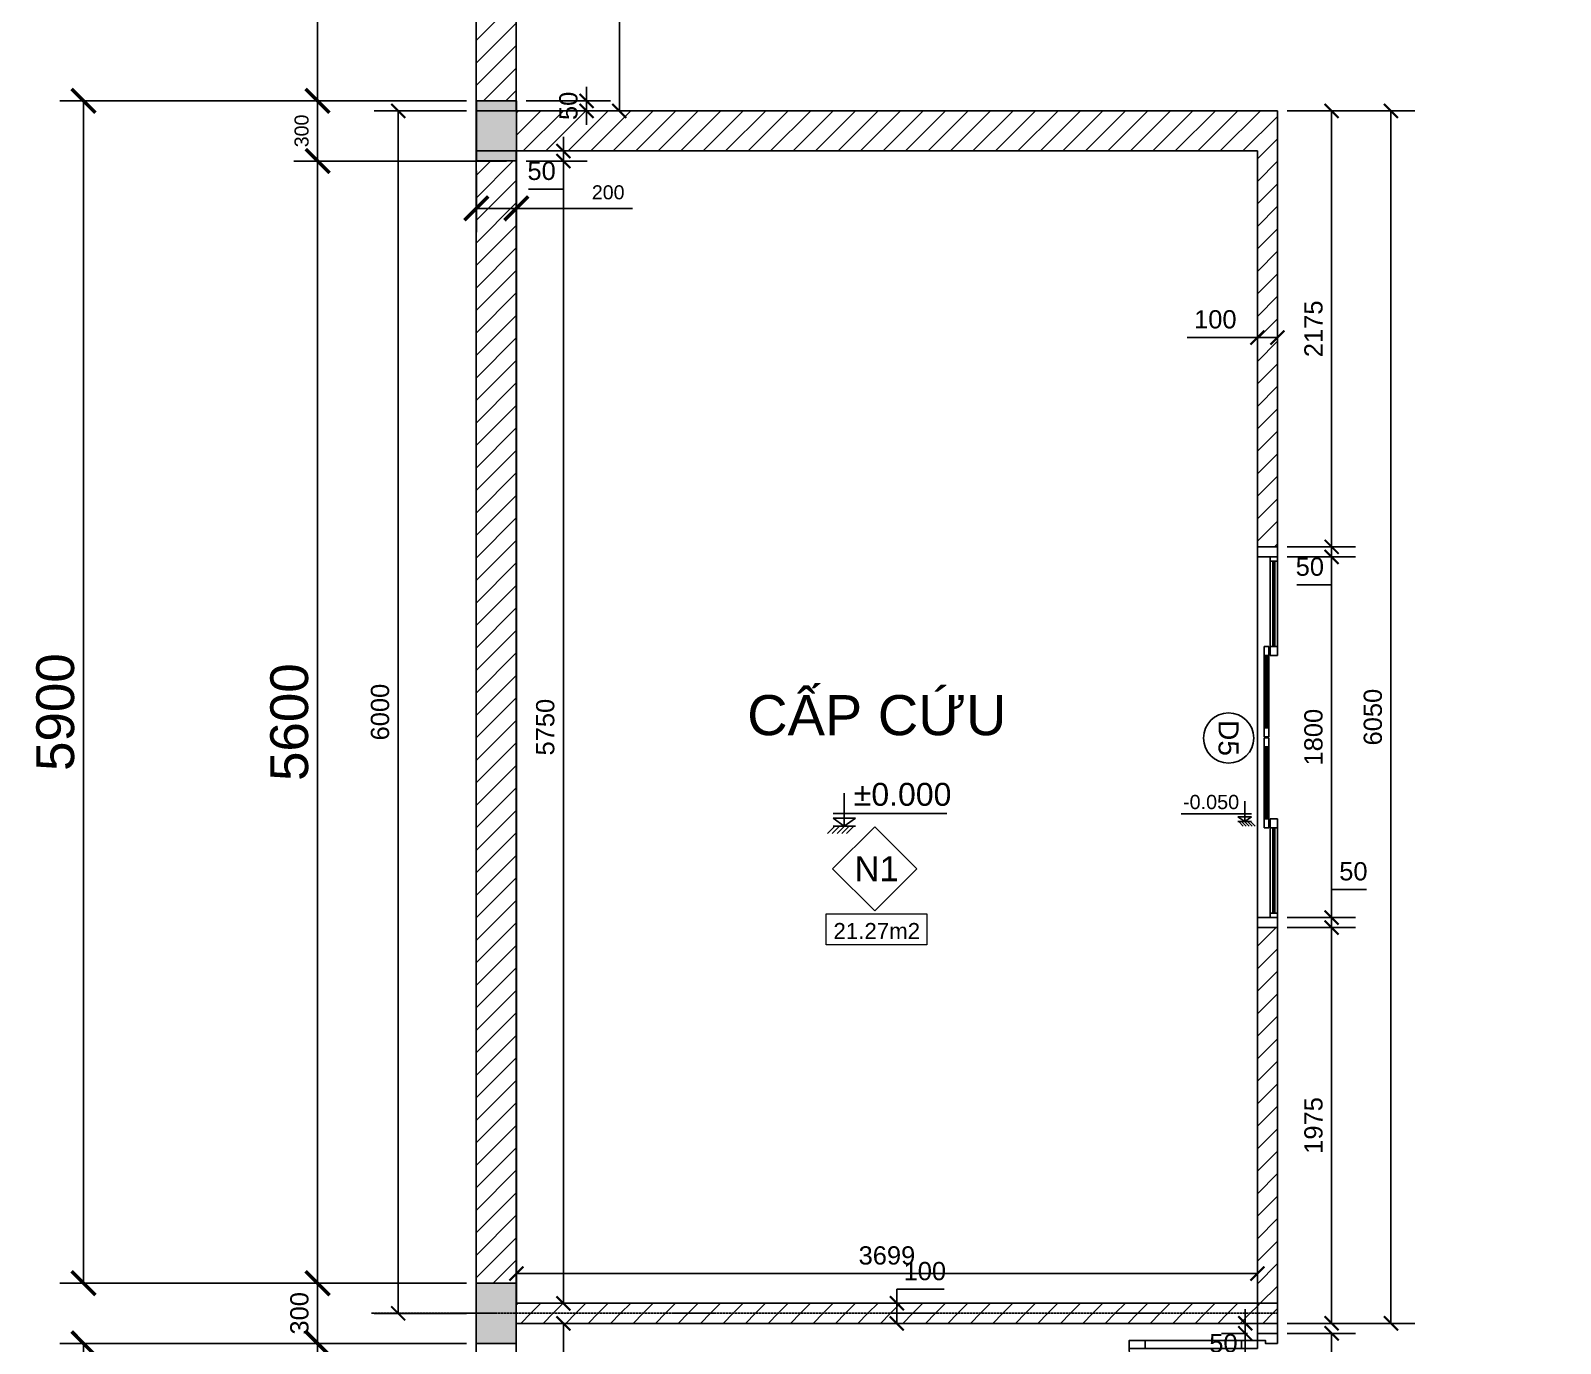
# Model space of a CAD drawing. Header units: millimetres. Extents: x -26398 to 135532, y -376633 to 43268.
# Drawn here: x 20060 to 27697, y -31138 to -24587 of the extents above; entities that cross this region are included whole.
import ezdxf
from ezdxf.enums import TextEntityAlignment as Align

# ---------------------------------------------------------------- set-up
doc = ezdxf.new("R2010")
doc.units = ezdxf.units.MM
doc.linetypes.add('ACAD_ISO02W100', pattern=[15, 12, -3])
for name, color, linetype in [('A-Door', 150, 'Continuous'), ('A5-KICHTHUOC', 251, 'Continuous'), ('cửa', 152, 'Continuous'), ('NT', 1, 'Continuous'), ('trục chia', 160, 'ACAD_ISO02W100'), ('TƯỜNG', 52, 'Continuous')]:
    doc.layers.add(name, color=color, linetype=linetype)
doc.layers.add('A6-GHICHU', color=147, linetype='Continuous', lineweight=20)
doc.styles.add('GHICHU35', font='', dxfattribs={"width": 0.9, "height": 350})
doc.styles.get("Standard").update_dxf_attribs({"font": 'arial.ttf'})
doc.styles.add('TUANH', font='')
doc.styles.get('GHICHU35').set_extended_font_data('VNI-Helve')
doc.styles.get('TUANH').set_extended_font_data('VNI-Helve-Condense', bold=True)
doc.dimstyles.new('dimmatbang', dxfattribs={"dimscale": 70, "dimtxt": 2.7, "dimasz": 1.7, "dimexe": 1.7, "dimexo": 0.7, "dimtad": 1, "dimtoh": 1, "dimdec": 1, "dimtxsty": 'Standard', "dimblk": 'ARCHTICK', "dimcen": 2.5, "dimclrd": 1, "dimclre": 256, "dimadec": 0, "dimazin": 0, "dimtfac": 1, "dimtdec": 1, "dimtmove": 0, "dimatfit": 3, "dimfxl": 1, "dimarcsym": 0})

# ---------------------------------------------------------------- blocks, each defined once
blk = doc.blocks.new('_ArchTick')
at = {"color": 0, "linetype": 'ByBlock', "const_width": 0.15}
blk.add_lwpolyline([(-0.5, -0.5), (0.5, 0.5)], dxfattribs=at)
blk = doc.blocks.new('*D17')
at = {"lineweight": -2, "transparency": 16777216}
for p, q in [((22236.5, -24938.1), (20205.1, -24938.1)), ((22235.5, -30838.1), (20205.1, -30838.1))]:
    blk.add_line(p, q, dxfattribs=at)
at = {"color": 1, "lineweight": -2, "transparency": 16777216}
blk.add_line((20324.1, -24938.1), (20324.1, -30838.1), dxfattribs=at)
at = {"layer": 'DEFPOINTS', "color": 0, "transparency": 16777216}
for p in [(22285.5, -24938.1), (20324.1, -30838.1), (22284.5, -30838.1)]:
    blk.add_point(p, dxfattribs=at)
at = {"color": 1, "lineweight": -2, "transparency": 16777216, "xscale": 119, "yscale": 119, "zscale": 119}
for p, rotation in [((20324.1, -24938.1), 90), ((20324.1, -30838.1), 270)]:
    blk.add_blockref('_ArchTick', p, dxfattribs=dict(at, rotation=rotation))
at = {"color": 0, "transparency": 16777216, "insert": (20183.9, -27988.1), "char_height": 189, "attachment_point": 5, "rotation": 90}
blk.add_mtext('5900', dxfattribs=at)
blk = doc.blocks.new('*D22')
at = {"lineweight": -2, "transparency": 16777216}
for p, q in [((22235.5, -31138.1), (20205.1, -31138.1)), ((22235.5, -33988.1), (20205.1, -33988.1))]:
    blk.add_line(p, q, dxfattribs=at)
at = {"color": 1, "lineweight": -2, "transparency": 16777216}
blk.add_line((20324.1, -33988.1), (20324.1, -31138.1), dxfattribs=at)
at = {"layer": 'DEFPOINTS', "color": 0, "transparency": 16777216}
for p in [(20324.1, -31138.1), (22284.5, -31138.1), (22284.5, -33988.1)]:
    blk.add_point(p, dxfattribs=at)
at = {"color": 1, "lineweight": -2, "transparency": 16777216, "xscale": 119, "yscale": 119, "zscale": 119}
for p, rotation in [((20324.1, -31138.1), 90), ((20324.1, -33988.1), 270)]:
    blk.add_blockref('_ArchTick', p, dxfattribs=dict(at, rotation=rotation))
at = {"color": 0, "transparency": 16777216, "insert": (20183.9, -32563.1), "char_height": 189, "attachment_point": 5, "rotation": 90}
blk.add_mtext('2850', dxfattribs=at)
blk = doc.blocks.new('AP0E12')
for p, q in [((0, 0), (0, -80)), ((0, 0), (1094, 0)), ((50, 0), (50, -80)), ((994, 0), (994, -80)), ((1094, 0), (1094, -80)), ((4000, 0), (2905, 0)), ((2905, 0), (2905, -80)), ((3005, 0), (3005, -80)), ((3950, 0), (3950, -80)), ((4000, 0), (4000, -80)), ((0, -80), (1094, -80)), ((50, -30), (994, -30)), ((50, -35), (994, -35)), ((50, -45), (994, -45)), ((50, -50), (994, -50)), ((994, -95), (1994, -95)), ((994, -95), (994, -145)), ((994, -145), (1994, -145)), ((1094, -95), (1094, -145)), ((1094, -110), (1894, -110)), ((1094, -115), (1894, -115)), ((1094, -125), (1894, -125)), ((1094, -130), (1894, -130)), ((1894, -95), (1894, -145)), ((1994, -95), (1994, -145)), ((3005, -95), (2005, -95)), ((2005, -95), (2005, -145)), ((3005, -145), (2005, -145)), ((2105, -95), (2105, -145)), ((2905, -110), (2105, -110)), ((2905, -115), (2105, -115)), ((2905, -125), (2105, -125)), ((2905, -130), (2105, -130)), ((4000, -80), (2905, -80)), ((2905, -95), (2905, -145)), ((3950, -30), (3005, -30)), ((3950, -35), (3005, -35)), ((3950, -45), (3005, -45)), ((3950, -50), (3005, -50)), ((3005, -95), (3005, -145))]:
    blk.add_line(p, q)
blk = doc.blocks.new('A$C7DB75F4D')
at = {"layer": 'A-Door'}
for points in [[(625, 740), (625, 660), (665, 660), (665, 740)], [(625, 180), (625, 660), (665, 660), (665, 180)], [(625, 100), (625, 180), (665, 180), (665, 100)], [(35, 100), (35, 60), (50, 60), (50, 50), (50, 0), (0, 0), (0, 100)], [(665, 100), (700, 100), (700, 0), (650, 0), (650, 50), (650, 60), (665, 60)]]:
    blk.add_lwpolyline(points, close=True, dxfattribs=at)
at = {"layer": 'NT', "color": 1}
blk.add_arc((650, 125), 615.5, 92.32782, 182.32782, dxfattribs=at)
blk = doc.blocks.new('*D52')
at = {"lineweight": -2, "transparency": 16777216}
for p, q in [((22235.5, -31138.1), (21373.5, -31138.1)), ((22235.5, -33838.1), (21373.5, -33838.1))]:
    blk.add_line(p, q, dxfattribs=at)
at = {"color": 1, "lineweight": -2, "transparency": 16777216}
blk.add_line((21492.5, -33838.1), (21492.5, -31138.1), dxfattribs=at)
at = {"layer": 'DEFPOINTS', "color": 0, "transparency": 16777216}
for p in [(21492.5, -31138.1), (22284.5, -31138.1), (22284.5, -33838.1)]:
    blk.add_point(p, dxfattribs=at)
at = {"color": 1, "lineweight": -2, "transparency": 16777216, "xscale": 119, "yscale": 119, "zscale": 119}
for p, rotation in [((21492.5, -31138.1), 90), ((21492.5, -33838.1), 270)]:
    blk.add_blockref('_ArchTick', p, dxfattribs=dict(at, rotation=rotation))
at = {"color": 0, "transparency": 16777216, "insert": (21352.2, -32488.1), "char_height": 189, "attachment_point": 5, "rotation": 90}
blk.add_mtext('2700', dxfattribs=at)
blk = doc.blocks.new('*D53')
at = {"lineweight": -2, "transparency": 16777216}
for p, q in [((22236.5, -25238.1), (21373.5, -25238.1)), ((22235.5, -30838.1), (21373.5, -30838.1))]:
    blk.add_line(p, q, dxfattribs=at)
at = {"color": 1, "lineweight": -2, "transparency": 16777216}
blk.add_line((21492.5, -30838.1), (21492.5, -25238.1), dxfattribs=at)
at = {"layer": 'DEFPOINTS', "color": 0, "transparency": 16777216}
for p in [(21492.5, -25238.1), (22285.5, -25238.1), (22284.5, -30838.1)]:
    blk.add_point(p, dxfattribs=at)
at = {"color": 1, "lineweight": -2, "transparency": 16777216, "xscale": 119, "yscale": 119, "zscale": 119}
for p, rotation in [((21492.5, -25238.1), 90), ((21492.5, -30838.1), 270)]:
    blk.add_blockref('_ArchTick', p, dxfattribs=dict(at, rotation=rotation))
at = {"color": 0, "transparency": 16777216, "insert": (21352.2, -28038.1), "char_height": 189, "attachment_point": 5, "rotation": 90}
blk.add_mtext('5600', dxfattribs=at)
blk = doc.blocks.new('*D54')
at = {"lineweight": -2, "transparency": 16777216}
for p, q in [((22236.5, -24938.1), (21401.5, -24938.1)), ((22436.5, -25238.1), (21401.5, -25238.1))]:
    blk.add_line(p, q, dxfattribs=at)
at = {"color": 1, "lineweight": -2, "transparency": 16777216}
blk.add_line((21492.5, -25238.1), (21492.5, -24938.1), dxfattribs=at)
at = {"layer": 'DEFPOINTS', "color": 0, "transparency": 16777216}
for p in [(21492.5, -24938.1), (22285.5, -24938.1), (22485.5, -25238.1)]:
    blk.add_point(p, dxfattribs=at)
at = {"color": 1, "lineweight": -2, "transparency": 16777216, "xscale": 70, "yscale": 70, "zscale": 70}
for p, rotation in [((21492.5, -24938.1), 90), ((21492.5, -25238.1), 270)]:
    blk.add_blockref('_ArchTick', p, dxfattribs=dict(at, rotation=rotation))
at = {"color": 0, "transparency": 16777216, "insert": (21413, -25088.1), "char_height": 70, "attachment_point": 5, "rotation": 90}
blk.add_mtext('300', dxfattribs=at)
blk = doc.blocks.new('*D55')
at = {"lineweight": -2, "transparency": 16777216}
for p, q in [((22235.5, -18988.1), (21373.5, -18988.1)), ((21712.7, -24938.1), (21373.5, -24938.1))]:
    blk.add_line(p, q, dxfattribs=at)
at = {"color": 1, "lineweight": -2, "transparency": 16777216}
blk.add_line((21492.5, -24938.1), (21492.5, -18988.1), dxfattribs=at)
at = {"layer": 'DEFPOINTS', "color": 0, "transparency": 16777216}
for p in [(21492.5, -18988.1), (22284.5, -18988.1), (21761.7, -24938.1)]:
    blk.add_point(p, dxfattribs=at)
at = {"color": 1, "lineweight": -2, "transparency": 16777216, "xscale": 119, "yscale": 119, "zscale": 119}
for p, rotation in [((21492.5, -18988.1), 90), ((21492.5, -24938.1), 270)]:
    blk.add_blockref('_ArchTick', p, dxfattribs=dict(at, rotation=rotation))
at = {"color": 0, "transparency": 16777216, "insert": (21352.2, -21963.1), "char_height": 189, "attachment_point": 5, "rotation": 90}
blk.add_mtext('5950', dxfattribs=at)
blk = doc.blocks.new('1-cote nen')
for p, q in [((-2, 267), (-2, 0)), ((-91, 102), (828, 102)), ((-2, 0), (-91, 63)), ((-91, 63), (88, 63)), ((90, 0), (-91, 0)), ((-2, 0), (88, 63)), ((-137, -60), (-77, 0)), ((-99, -60), (-39, 0)), ((-60, -60), (0, 0)), ((-21, -60), (39, 0)), ((17, -60), (77, 0))]:
    blk.add_line(p, q)
at = {"ltscale": 50, "style": 'GHICHU35', "width": 0.9}
blk.add_attdef('%%P0.000', (75, 164), '', height=187, dxfattribs=at)
blk = doc.blocks.new('*D66')
at = {"lineweight": -2, "transparency": 16777216}
for p, q in [((22285.5, -25287.1), (22285.5, -25593.3)), ((22485.5, -25287.1), (22485.5, -25593.3))]:
    blk.add_line(p, q, dxfattribs=at)
at = {"color": 1, "lineweight": -2, "transparency": 16777216}
for p, q in [((22285.5, -25474.3), (22485.5, -25474.3)), ((22485.5, -25474.3), (23065, -25474.3))]:
    blk.add_line(p, q, dxfattribs=at)
at = {"layer": 'DEFPOINTS', "color": 0, "transparency": 16777216}
for p in [(22285.5, -25238.1), (22485.5, -25238.1), (22485.5, -25474.3)]:
    blk.add_point(p, dxfattribs=at)
at = {"color": 1, "lineweight": -2, "transparency": 16777216, "xscale": 119, "yscale": 119, "zscale": 119, "rotation": 180}
blk.add_blockref('_ArchTick', (22285.5, -25474.3), dxfattribs=at)
at = {"color": 1, "lineweight": -2, "transparency": 16777216, "xscale": 119, "yscale": 119, "zscale": 119}
blk.add_blockref('_ArchTick', (22485.5, -25474.3), dxfattribs=at)
at = {"color": 0, "transparency": 16777216, "insert": (22943.4, -25394.8), "char_height": 70, "attachment_point": 5}
blk.add_mtext('200', dxfattribs=at)
blk = doc.blocks.new('*D82')
at = {"lineweight": -2, "transparency": 16777216}
for p, q in [((26333.5, -31088.1), (26674.1, -31088.1)), ((26333.5, -31788.1), (26674.1, -31788.1))]:
    blk.add_line(p, q, dxfattribs=at)
at = {"color": 1, "lineweight": -2, "transparency": 16777216}
blk.add_line((26555.1, -31788.1), (26555.1, -31088.1), dxfattribs=at)
at = {"layer": 'DEFPOINTS', "color": 0, "transparency": 16777216}
for p in [(26284.5, -31088.1), (26555.1, -31088.1), (26284.5, -31788.1)]:
    blk.add_point(p, dxfattribs=at)
at = {"color": 1, "lineweight": -2, "transparency": 16777216, "xscale": 70, "yscale": 70, "zscale": 70}
for p, rotation in [((26555.1, -31088.1), 90), ((26555.1, -31788.1), 270)]:
    blk.add_blockref('_ArchTick', p, dxfattribs=dict(at, rotation=rotation))
at = {"color": 0, "transparency": 16777216, "insert": (26464.9, -31438.1), "char_height": 91, "attachment_point": 5, "rotation": 90}
blk.add_mtext('700', dxfattribs=at)
blk = doc.blocks.new('*D83')
at = {"lineweight": -2, "transparency": 16777216}
for p, q in [((26333.5, -29063.1), (26674.1, -29063.1)), ((26333.5, -31038.1), (26674.1, -31038.1))]:
    blk.add_line(p, q, dxfattribs=at)
at = {"color": 1, "lineweight": -2, "transparency": 16777216}
blk.add_line((26555.1, -31038.1), (26555.1, -29063.1), dxfattribs=at)
at = {"layer": 'DEFPOINTS', "color": 0, "transparency": 16777216}
for p in [(26284.5, -29063.1), (26555.1, -29063.1), (26284.5, -31038.1)]:
    blk.add_point(p, dxfattribs=at)
at = {"color": 1, "lineweight": -2, "transparency": 16777216, "xscale": 70, "yscale": 70, "zscale": 70}
for p, rotation in [((26555.1, -29063.1), 90), ((26555.1, -31038.1), 270)]:
    blk.add_blockref('_ArchTick', p, dxfattribs=dict(at, rotation=rotation))
at = {"color": 0, "transparency": 16777216, "insert": (26464.9, -30050.6), "char_height": 91, "attachment_point": 5, "rotation": 90}
blk.add_mtext('1975', dxfattribs=at)
blk = doc.blocks.new('*D84')
at = {"color": 1, "lineweight": -2, "transparency": 16777216}
for p, q in [((26555.1, -29013.1), (26555.1, -28873.1)), ((26555.1, -28873.1), (26728.9, -28873.1)), ((26555.1, -29063.1), (26555.1, -29013.1)), ((26555.1, -29063.1), (26555.1, -29133.1))]:
    blk.add_line(p, q, dxfattribs=at)
at = {"lineweight": -2, "transparency": 16777216}
for p, q in [((26333.5, -29013.1), (26674.1, -29013.1)), ((26333.5, -29063.1), (26674.1, -29063.1))]:
    blk.add_line(p, q, dxfattribs=at)
at = {"layer": 'DEFPOINTS', "color": 0, "transparency": 16777216}
for p in [(26284.5, -29013.1), (26555.1, -29013.1), (26284.5, -29063.1)]:
    blk.add_point(p, dxfattribs=at)
at = {"color": 1, "lineweight": -2, "transparency": 16777216, "xscale": 70, "yscale": 70, "zscale": 70}
for p, rotation in [((26555.1, -29013.1), 270), ((26555.1, -29063.1), 90)]:
    blk.add_blockref('_ArchTick', p, dxfattribs=dict(at, rotation=rotation))
at = {"color": 0, "transparency": 16777216, "insert": (26663.9, -28782.9), "char_height": 91, "attachment_point": 5}
blk.add_mtext('50', dxfattribs=at)
blk = doc.blocks.new('*D85')
at = {"lineweight": -2, "transparency": 16777216}
for p, q in [((26333.5, -27213.1), (26674.1, -27213.1)), ((26333.5, -29013.1), (26674.1, -29013.1))]:
    blk.add_line(p, q, dxfattribs=at)
at = {"color": 1, "lineweight": -2, "transparency": 16777216}
blk.add_line((26555.1, -29013.1), (26555.1, -27213.1), dxfattribs=at)
at = {"layer": 'DEFPOINTS', "color": 0, "transparency": 16777216}
for p in [(26284.5, -27213.1), (26555.1, -27213.1), (26284.5, -29013.1)]:
    blk.add_point(p, dxfattribs=at)
at = {"color": 1, "lineweight": -2, "transparency": 16777216, "xscale": 70, "yscale": 70, "zscale": 70}
for p, rotation in [((26555.1, -27213.1), 90), ((26555.1, -29013.1), 270)]:
    blk.add_blockref('_ArchTick', p, dxfattribs=dict(at, rotation=rotation))
at = {"color": 0, "transparency": 16777216, "insert": (26464.9, -28113.1), "char_height": 91, "attachment_point": 5, "rotation": 90}
blk.add_mtext('1800', dxfattribs=at)
blk = doc.blocks.new('*D86')
at = {"color": 1, "lineweight": -2, "transparency": 16777216}
for p, q in [((26555.1, -27163.1), (26555.1, -27093.1)), ((26555.1, -27163.1), (26555.1, -27213.1)), ((26555.1, -27213.1), (26555.1, -27353.1)), ((26555.1, -27353.1), (26381.3, -27353.1))]:
    blk.add_line(p, q, dxfattribs=at)
at = {"lineweight": -2, "transparency": 16777216}
for p, q in [((26333.5, -27163.1), (26674.1, -27163.1)), ((26333.5, -27213.1), (26674.1, -27213.1))]:
    blk.add_line(p, q, dxfattribs=at)
at = {"layer": 'DEFPOINTS', "color": 0, "transparency": 16777216}
for p in [(26284.5, -27163.1), (26284.5, -27213.1), (26555.1, -27213.1)]:
    blk.add_point(p, dxfattribs=at)
at = {"color": 1, "lineweight": -2, "transparency": 16777216, "xscale": 70, "yscale": 70, "zscale": 70}
for p, rotation in [((26555.1, -27163.1), 270), ((26555.1, -27213.1), 90)]:
    blk.add_blockref('_ArchTick', p, dxfattribs=dict(at, rotation=rotation))
at = {"color": 0, "transparency": 16777216, "insert": (26446.4, -27262.9), "char_height": 91, "attachment_point": 5}
blk.add_mtext('50', dxfattribs=at)
blk = doc.blocks.new('*D87')
at = {"lineweight": -2, "transparency": 16777216}
for p, q in [((26333.5, -24988.1), (26674.1, -24988.1)), ((26333.5, -27163.1), (26674.1, -27163.1))]:
    blk.add_line(p, q, dxfattribs=at)
at = {"color": 1, "lineweight": -2, "transparency": 16777216}
blk.add_line((26555.1, -27163.1), (26555.1, -24988.1), dxfattribs=at)
at = {"layer": 'DEFPOINTS', "color": 0, "transparency": 16777216}
for p in [(26284.5, -24988.1), (26555.1, -24988.1), (26284.5, -27163.1)]:
    blk.add_point(p, dxfattribs=at)
at = {"color": 1, "lineweight": -2, "transparency": 16777216, "xscale": 70, "yscale": 70, "zscale": 70}
for p, rotation in [((26555.1, -24988.1), 90), ((26555.1, -27163.1), 270)]:
    blk.add_blockref('_ArchTick', p, dxfattribs=dict(at, rotation=rotation))
at = {"color": 0, "transparency": 16777216, "insert": (26464.9, -26075.6), "char_height": 91, "attachment_point": 5, "rotation": 90}
blk.add_mtext('2175', dxfattribs=at)
blk = doc.blocks.new('*D89')
at = {"lineweight": -2, "transparency": 16777216}
for p, q in [((22533.5, -19188.1), (23118.3, -19188.1)), ((22533.5, -24988.1), (23118.3, -24988.1))]:
    blk.add_line(p, q, dxfattribs=at)
at = {"color": 1, "lineweight": -2, "transparency": 16777216}
blk.add_line((22999.3, -24988.1), (22999.3, -19188.1), dxfattribs=at)
at = {"layer": 'DEFPOINTS', "color": 0, "transparency": 16777216}
for p in [(22484.5, -19188.1), (22999.3, -19188.1), (22484.5, -24988.1)]:
    blk.add_point(p, dxfattribs=at)
at = {"color": 1, "lineweight": -2, "transparency": 16777216, "xscale": 70, "yscale": 70, "zscale": 70}
for p, rotation in [((22999.3, -19188.1), 90), ((22999.3, -24988.1), 270)]:
    blk.add_blockref('_ArchTick', p, dxfattribs=dict(at, rotation=rotation))
at = {"color": 0, "transparency": 16777216, "insert": (22909.1, -22088.1), "char_height": 91, "attachment_point": 5, "rotation": 90}
blk.add_mtext('5800', dxfattribs=at)
blk = doc.blocks.new('*D90')
at = {"color": 1, "lineweight": -2, "transparency": 16777216}
for p, q in [((22835.4, -24938.1), (22835.4, -24868.1)), ((22835.4, -24988.1), (22835.4, -24938.1)), ((22835.4, -24988.1), (22835.4, -25058.1))]:
    blk.add_line(p, q, dxfattribs=at)
at = {"lineweight": -2, "transparency": 16777216}
for p, q in [((22534.5, -24938.1), (22954.4, -24938.1)), ((22533.5, -24988.1), (22954.4, -24988.1))]:
    blk.add_line(p, q, dxfattribs=at)
at = {"layer": 'DEFPOINTS', "color": 0, "transparency": 16777216}
for p in [(22485.5, -24938.1), (22835.4, -24938.1), (22484.5, -24988.1)]:
    blk.add_point(p, dxfattribs=at)
at = {"color": 1, "lineweight": -2, "transparency": 16777216, "xscale": 70, "yscale": 70, "zscale": 70}
for p, rotation in [((22835.4, -24938.1), 270), ((22835.4, -24988.1), 90)]:
    blk.add_blockref('_ArchTick', p, dxfattribs=dict(at, rotation=rotation))
at = {"color": 0, "transparency": 16777216, "insert": (22745.2, -24963.1), "char_height": 91, "attachment_point": 5, "rotation": 90}
blk.add_mtext('50', dxfattribs=at)
blk = doc.blocks.new('*D136')
at = {"lineweight": -2, "transparency": 16777216}
for p, q in [((26184.5, -26223.6), (26184.5, -25999.8)), ((26284.5, -26223.6), (26284.5, -25999.8))]:
    blk.add_line(p, q, dxfattribs=at)
at = {"color": 1, "lineweight": -2, "transparency": 16777216}
for p, q in [((26184.5, -26118.8), (25834.8, -26118.8)), ((26284.5, -26118.8), (26184.5, -26118.8))]:
    blk.add_line(p, q, dxfattribs=at)
at = {"layer": 'DEFPOINTS', "color": 0, "transparency": 16777216}
for p in [(26184.5, -26118.8), (26184.5, -26272.6), (26284.5, -26272.6)]:
    blk.add_point(p, dxfattribs=at)
at = {"color": 1, "lineweight": -2, "transparency": 16777216, "xscale": 70, "yscale": 70, "zscale": 70, "rotation": 180}
blk.add_blockref('_ArchTick', (26184.5, -26118.8), dxfattribs=at)
at = {"color": 1, "lineweight": -2, "transparency": 16777216, "xscale": 70, "yscale": 70, "zscale": 70}
blk.add_blockref('_ArchTick', (26284.5, -26118.8), dxfattribs=at)
at = {"color": 0, "transparency": 16777216, "insert": (25974.6, -26028.6), "char_height": 91, "attachment_point": 5}
blk.add_mtext('100', dxfattribs=at)
blk = doc.blocks.new('*D137')
at = {"lineweight": -2, "transparency": 16777216}
for p, q in [((22235.5, -30838.1), (21373.5, -30838.1)), ((22235.5, -31138.1), (21373.5, -31138.1))]:
    blk.add_line(p, q, dxfattribs=at)
at = {"color": 1, "lineweight": -2, "transparency": 16777216}
blk.add_line((21492.5, -30838.1), (21492.5, -31138.1), dxfattribs=at)
at = {"layer": 'DEFPOINTS', "color": 0, "transparency": 16777216}
for p in [(22284.5, -30838.1), (21492.5, -31138.1), (22284.5, -31138.1)]:
    blk.add_point(p, dxfattribs=at)
at = {"color": 1, "lineweight": -2, "transparency": 16777216, "xscale": 70, "yscale": 70, "zscale": 70}
for p, rotation in [((21492.5, -30838.1), 90), ((21492.5, -31138.1), 270)]:
    blk.add_blockref('_ArchTick', p, dxfattribs=dict(at, rotation=rotation))
at = {"color": 0, "transparency": 16777216, "insert": (21402.2, -30988.1), "char_height": 91, "attachment_point": 5, "rotation": 90}
blk.add_mtext('300', dxfattribs=at)
blk = doc.blocks.new('*D138')
at = {"lineweight": -2, "transparency": 16777216}
for p, q in [((26333.5, -24988.1), (26970.4, -24988.1)), ((26333.5, -31038.1), (26970.4, -31038.1))]:
    blk.add_line(p, q, dxfattribs=at)
at = {"color": 1, "lineweight": -2, "transparency": 16777216}
blk.add_line((26851.4, -31038.1), (26851.4, -24988.1), dxfattribs=at)
at = {"layer": 'DEFPOINTS', "color": 0, "transparency": 16777216}
for p in [(26284.5, -24988.1), (26851.4, -24988.1), (26284.5, -31038.1)]:
    blk.add_point(p, dxfattribs=at)
at = {"color": 1, "lineweight": -2, "transparency": 16777216, "xscale": 70, "yscale": 70, "zscale": 70}
for p, rotation in [((26851.4, -24988.1), 90), ((26851.4, -31038.1), 270)]:
    blk.add_blockref('_ArchTick', p, dxfattribs=dict(at, rotation=rotation))
at = {"color": 0, "transparency": 16777216, "insert": (26761.2, -28013.1), "char_height": 91, "attachment_point": 5, "rotation": 90}
blk.add_mtext('6050', dxfattribs=at)
blk = doc.blocks.new('*D139')
at = {"lineweight": -2, "transparency": 16777216}
for p, q in [((22235.5, -24988.1), (21775.9, -24988.1)), ((22235.5, -30988.1), (21775.9, -30988.1))]:
    blk.add_line(p, q, dxfattribs=at)
at = {"color": 1, "lineweight": -2, "transparency": 16777216}
blk.add_line((21894.9, -30988.1), (21894.9, -24988.1), dxfattribs=at)
at = {"layer": 'DEFPOINTS', "color": 0, "transparency": 16777216}
for p in [(21894.9, -24988.1), (22284.5, -24988.1), (22284.5, -30988.1)]:
    blk.add_point(p, dxfattribs=at)
at = {"color": 1, "lineweight": -2, "transparency": 16777216, "xscale": 70, "yscale": 70, "zscale": 70}
for p, rotation in [((21894.9, -24988.1), 90), ((21894.9, -30988.1), 270)]:
    blk.add_blockref('_ArchTick', p, dxfattribs=dict(at, rotation=rotation))
at = {"color": 0, "transparency": 16777216, "insert": (21804.7, -27988.1), "char_height": 91, "attachment_point": 5, "rotation": 90}
blk.add_mtext('6000', dxfattribs=at)
blk = doc.blocks.new('*D140')
at = {"color": 1, "lineweight": -2, "transparency": 16777216}
for p, q in [((22719.8, -25188.1), (22719.8, -25118.1)), ((22719.8, -25188.1), (22719.8, -25238.1)), ((22719.8, -25238.1), (22719.8, -25378.1)), ((22719.8, -25378.1), (22546, -25378.1))]:
    blk.add_line(p, q, dxfattribs=at)
at = {"lineweight": -2, "transparency": 16777216}
for p, q in [((22534.5, -25188.1), (22838.8, -25188.1)), ((22534.5, -25238.1), (22838.8, -25238.1))]:
    blk.add_line(p, q, dxfattribs=at)
at = {"layer": 'DEFPOINTS', "color": 0, "transparency": 16777216}
for p in [(22485.5, -25188.1), (22485.5, -25238.1), (22719.8, -25238.1)]:
    blk.add_point(p, dxfattribs=at)
at = {"color": 1, "lineweight": -2, "transparency": 16777216, "xscale": 70, "yscale": 70, "zscale": 70}
for p, rotation in [((22719.8, -25188.1), 270), ((22719.8, -25238.1), 90)]:
    blk.add_blockref('_ArchTick', p, dxfattribs=dict(at, rotation=rotation))
at = {"color": 0, "transparency": 16777216, "insert": (22611, -25287.9), "char_height": 91, "attachment_point": 5}
blk.add_mtext('50', dxfattribs=at)
blk = doc.blocks.new('*D141')
at = {"lineweight": -2, "transparency": 16777216}
for p, q in [((22534.5, -25188.1), (22838.8, -25188.1)), ((22534.5, -30938.1), (22838.8, -30938.1))]:
    blk.add_line(p, q, dxfattribs=at)
at = {"color": 1, "lineweight": -2, "transparency": 16777216}
blk.add_line((22719.8, -30938.1), (22719.8, -25188.1), dxfattribs=at)
at = {"layer": 'DEFPOINTS', "color": 0, "transparency": 16777216}
for p in [(22485.5, -25188.1), (22719.8, -25188.1), (22485.5, -30938.1)]:
    blk.add_point(p, dxfattribs=at)
at = {"color": 1, "lineweight": -2, "transparency": 16777216, "xscale": 70, "yscale": 70, "zscale": 70}
for p, rotation in [((22719.8, -25188.1), 90), ((22719.8, -30938.1), 270)]:
    blk.add_blockref('_ArchTick', p, dxfattribs=dict(at, rotation=rotation))
at = {"color": 0, "transparency": 16777216, "insert": (22629.6, -28063.1), "char_height": 91, "attachment_point": 5, "rotation": 90}
blk.add_mtext('5750', dxfattribs=at)
blk = doc.blocks.new('*D142')
at = {"lineweight": -2, "transparency": 16777216}
for p, q in [((22485.5, -30889.1), (22485.5, -30670.9)), ((26184.5, -30889.1), (26184.5, -30670.9))]:
    blk.add_line(p, q, dxfattribs=at)
at = {"color": 1, "lineweight": -2, "transparency": 16777216}
blk.add_line((22485.5, -30789.9), (26184.5, -30789.9), dxfattribs=at)
at = {"layer": 'DEFPOINTS', "color": 0, "transparency": 16777216}
for p in [(26184.5, -30789.9), (22485.5, -30938.1), (26184.5, -30938.1)]:
    blk.add_point(p, dxfattribs=at)
at = {"color": 1, "lineweight": -2, "transparency": 16777216, "xscale": 70, "yscale": 70, "zscale": 70, "rotation": 180}
blk.add_blockref('_ArchTick', (22485.5, -30789.9), dxfattribs=at)
at = {"color": 1, "lineweight": -2, "transparency": 16777216, "xscale": 70, "yscale": 70, "zscale": 70}
blk.add_blockref('_ArchTick', (26184.5, -30789.9), dxfattribs=at)
at = {"color": 0, "transparency": 16777216, "insert": (24335, -30699.7), "char_height": 91, "attachment_point": 5}
blk.add_mtext('3699', dxfattribs=at)
blk = doc.blocks.new('*D143')
at = {"lineweight": -2, "transparency": 16777216}
for p, q in [((22533.5, -31038.1), (22838.8, -31038.1)), ((22533.5, -33938.1), (22838.8, -33938.1))]:
    blk.add_line(p, q, dxfattribs=at)
at = {"color": 1, "lineweight": -2, "transparency": 16777216}
blk.add_line((22719.8, -31038.1), (22719.8, -33938.1), dxfattribs=at)
at = {"layer": 'DEFPOINTS', "color": 0, "transparency": 16777216}
for p in [(22484.5, -31038.1), (22484.5, -33938.1), (22719.8, -33938.1)]:
    blk.add_point(p, dxfattribs=at)
at = {"color": 1, "lineweight": -2, "transparency": 16777216, "xscale": 70, "yscale": 70, "zscale": 70}
for p, rotation in [((22719.8, -31038.1), 90), ((22719.8, -33938.1), 270)]:
    blk.add_blockref('_ArchTick', p, dxfattribs=dict(at, rotation=rotation))
at = {"color": 0, "transparency": 16777216, "insert": (22629.6, -32488.1), "char_height": 91, "attachment_point": 5, "rotation": 90}
blk.add_mtext('2900', dxfattribs=at)
blk = doc.blocks.new('*D178')
at = {"color": 1, "lineweight": -2, "transparency": 16777216}
for p, q in [((24384.5, -30938.1), (24384.5, -30868.1)), ((24384.5, -30868.1), (24620.4, -30868.1)), ((24384.5, -31038.1), (24384.5, -30938.1))]:
    blk.add_line(p, q, dxfattribs=at)
at = {"lineweight": -2, "transparency": 16777216}
for p, q in [((24302.9, -30938.1), (24503.5, -30938.1)), ((24302.9, -31038.1), (24503.5, -31038.1))]:
    blk.add_line(p, q, dxfattribs=at)
at = {"layer": 'DEFPOINTS', "color": 0, "transparency": 16777216}
for p in [(24253.9, -30938.1), (24384.5, -30938.1), (24253.9, -31038.1)]:
    blk.add_point(p, dxfattribs=at)
at = {"color": 1, "lineweight": -2, "transparency": 16777216, "xscale": 70, "yscale": 70, "zscale": 70}
for p, rotation in [((24384.5, -30938.1), 90), ((24384.5, -31038.1), 270)]:
    blk.add_blockref('_ArchTick', p, dxfattribs=dict(at, rotation=rotation))
at = {"color": 0, "transparency": 16777216, "insert": (24524.3, -30777.9), "char_height": 91, "attachment_point": 5}
blk.add_mtext('100', dxfattribs=at)
blk = doc.blocks.new('*D179')
at = {"color": 1, "lineweight": -2, "transparency": 16777216}
for p, q in [((26123.8, -31038.1), (26123.8, -30968.1)), ((26123.8, -31038.1), (26123.8, -31088.1)), ((26123.8, -31088.1), (26123.8, -31228.1)), ((26123.8, -31228.1), (25950, -31228.1))]:
    blk.add_line(p, q, dxfattribs=at)
at = {"lineweight": -2, "transparency": 16777216}
for p, q in [((26135.5, -31038.1), (26004.8, -31038.1)), ((26135.5, -31088.1), (26004.8, -31088.1))]:
    blk.add_line(p, q, dxfattribs=at)
at = {"layer": 'DEFPOINTS', "color": 0, "transparency": 16777216}
for p in [(26184.5, -31038.1), (26123.8, -31088.1), (26184.5, -31088.1)]:
    blk.add_point(p, dxfattribs=at)
at = {"color": 1, "lineweight": -2, "transparency": 16777216, "xscale": 70, "yscale": 70, "zscale": 70}
for p, rotation in [((26123.8, -31038.1), 270), ((26123.8, -31088.1), 90)]:
    blk.add_blockref('_ArchTick', p, dxfattribs=dict(at, rotation=rotation))
at = {"color": 0, "transparency": 16777216, "insert": (26015, -31137.9), "char_height": 91, "attachment_point": 5}
blk.add_mtext('50', dxfattribs=at)

msp = doc.modelspace()

# ---------------------------------------------------------------- hatches: boundary and pattern name
h = msp.add_hatch(color=1)
h.dxf.hatch_style = 1
h.paths.add_polyline_path([(22285.48, -24938.06), (22285.48, -25238.06), (22485.48, -25238.06), (22485.48, -24938.06)])
h = msp.add_hatch(color=1)
h.dxf.hatch_style = 1
h.paths.add_polyline_path([(22284.47, -30838.06), (22284.47, -31138.06), (22484.47, -31138.06), (22484.47, -30838.06)])

# ---------------------------------------------------------------- linework, layer by layer
at = {"linetype": 'Continuous'}
for p, q in [((22284.47, -24637.37), (22484.47, -24437.37)), ((22284.47, -24749.62), (22484.47, -24549.62)), ((22284.47, -24861.88), (22484.47, -24661.88)), ((22320.54, -24938.06), (22484.47, -24774.13)), ((22432.79, -24938.06), (22484.47, -24886.38)), ((22485.48, -24997.63), (22495.04, -24988.06)), ((22485.48, -25109.88), (22607.3, -24988.06)), ((22519.55, -25188.06), (22719.55, -24988.06)), ((22631.8, -25188.06), (22831.8, -24988.06)), ((22744.05, -25188.06), (22944.05, -24988.06)), ((22856.31, -25188.06), (23056.31, -24988.06)), ((22968.56, -25188.06), (23168.56, -24988.06)), ((23080.81, -25188.06), (23280.81, -24988.06)), ((23193.07, -25188.06), (23393.07, -24988.06)), ((23305.32, -25188.06), (23505.32, -24988.06)), ((23417.57, -25188.06), (23617.57, -24988.06)), ((23529.83, -25188.06), (23729.83, -24988.06)), ((23642.08, -25188.06), (23842.08, -24988.06)), ((23754.33, -25188.06), (23954.33, -24988.06)), ((23866.59, -25188.06), (24066.59, -24988.06)), ((23978.84, -25188.06), (24178.84, -24988.06)), ((24091.09, -25188.06), (24291.09, -24988.06)), ((24203.35, -25188.06), (24403.35, -24988.06)), ((24315.6, -25188.06), (24515.6, -24988.06)), ((24427.85, -25188.06), (24627.85, -24988.06)), ((24540.11, -25188.06), (24740.11, -24988.06)), ((24652.36, -25188.06), (24852.36, -24988.06)), ((24764.61, -25188.06), (24964.61, -24988.06)), ((24876.87, -25188.06), (25076.87, -24988.06)), ((24989.12, -25188.06), (25189.12, -24988.06)), ((25101.37, -25188.06), (25301.37, -24988.06)), ((25213.63, -25188.06), (25413.63, -24988.06)), ((25325.88, -25188.06), (25525.88, -24988.06)), ((25438.13, -25188.06), (25638.13, -24988.06)), ((25550.38, -25188.06), (25750.38, -24988.06)), ((25662.64, -25188.06), (25862.64, -24988.06)), ((25774.89, -25188.06), (25974.89, -24988.06)), ((25887.14, -25188.06), (26087.14, -24988.06)), ((25999.4, -25188.06), (26199.4, -24988.06)), ((26111.65, -25188.06), (26284.47, -25015.24)), ((26184.47, -25227.5), (26284.47, -25127.5)), ((22284.47, -25310.89), (22357.3, -25238.06)), ((22284.47, -25423.14), (22469.55, -25238.06)), ((26184.47, -25339.75), (26284.47, -25239.75)), ((22284.47, -25535.39), (22484.47, -25335.39)), ((26184.47, -25452), (26284.47, -25352)), ((22284.47, -25647.65), (22484.47, -25447.65)), ((26184.47, -25564.26), (26284.47, -25464.26)), ((22284.47, -25759.9), (22484.47, -25559.9)), ((26184.47, -25676.51), (26284.47, -25576.51)), ((22284.47, -25872.15), (22484.47, -25672.15)), ((26184.47, -25788.76), (26284.47, -25688.76)), ((22284.47, -25984.41), (22484.47, -25784.41)), ((26184.47, -25901.02), (26284.47, -25801.02)), ((22284.47, -26096.66), (22484.47, -25896.66)), ((26184.47, -26013.27), (26284.47, -25913.27)), ((22284.47, -26208.91), (22484.47, -26008.91)), ((26184.47, -26125.52), (26284.47, -26025.52)), ((22284.47, -26321.17), (22484.47, -26121.17)), ((26184.47, -26237.78), (26284.47, -26137.78)), ((22284.47, -26433.42), (22484.47, -26233.42)), ((26184.47, -26350.03), (26284.47, -26250.03)), ((22284.47, -26545.67), (22484.47, -26345.67)), ((26184.47, -26462.28), (26284.47, -26362.28)), ((22284.47, -26657.93), (22484.47, -26457.93)), ((26184.47, -26574.54), (26284.47, -26474.54)), ((22284.47, -26770.18), (22484.47, -26570.18)), ((26184.47, -26686.79), (26284.47, -26586.79)), ((22284.47, -26882.43), (22484.47, -26682.43)), ((26184.47, -26799.04), (26284.47, -26699.04)), ((22284.47, -26994.69), (22484.47, -26794.69)), ((26184.47, -26911.3), (26284.47, -26811.3)), ((22284.47, -27106.94), (22484.47, -26906.94)), ((26184.47, -27023.55), (26284.47, -26923.55)), ((22284.47, -27219.19), (22484.47, -27019.19)), ((26184.47, -27135.8), (26284.47, -27035.8)), ((22284.47, -27331.45), (22484.47, -27131.45)), ((26269.46, -27163.06), (26284.47, -27148.06)), ((22284.47, -27443.7), (22484.47, -27243.7)), ((22284.47, -27555.95), (22484.47, -27355.95)), ((22284.47, -27668.21), (22484.47, -27468.21)), ((22284.47, -27780.46), (22484.47, -27580.46)), ((22284.47, -27892.71), (22484.47, -27692.71)), ((22284.47, -28004.97), (22484.47, -27804.97)), ((22284.47, -28117.22), (22484.47, -27917.22)), ((22284.47, -28229.47), (22484.47, -28029.47)), ((22284.47, -28341.72), (22484.47, -28141.72)), ((22284.47, -28453.98), (22484.47, -28253.98)), ((22284.47, -28566.23), (22484.47, -28366.23)), ((22284.47, -28678.48), (22484.47, -28478.48)), ((22284.47, -28790.74), (22484.47, -28590.74)), ((22284.47, -28902.99), (22484.47, -28702.99)), ((22284.47, -29015.24), (22484.47, -28815.24)), ((22284.47, -29127.5), (22484.47, -28927.5)), ((22284.47, -29239.75), (22484.47, -29039.75)), ((26184.47, -29156.36), (26277.77, -29063.06)), ((22284.47, -29352), (22484.47, -29152)), ((26184.47, -29268.61), (26284.47, -29168.61)), ((22284.47, -29464.26), (22484.47, -29264.26)), ((26184.47, -29380.87), (26284.47, -29280.87)), ((22284.47, -29576.51), (22484.47, -29376.51)), ((26184.47, -29493.12), (26284.47, -29393.12)), ((22284.47, -29688.76), (22484.47, -29488.76)), ((26184.47, -29605.37), (26284.47, -29505.37)), ((22284.47, -29801.02), (22484.47, -29601.02)), ((26184.47, -29717.63), (26284.47, -29617.63)), ((22284.47, -29913.27), (22484.47, -29713.27)), ((26184.47, -29829.88), (26284.47, -29729.88)), ((22284.47, -30025.52), (22484.47, -29825.52)), ((26184.47, -29942.13), (26284.47, -29842.13)), ((22284.47, -30137.78), (22484.47, -29937.78)), ((26184.47, -30054.39), (26284.47, -29954.39)), ((22284.47, -30250.03), (22484.47, -30050.03)), ((26184.47, -30166.64), (26284.47, -30066.64)), ((22284.47, -30362.28), (22484.47, -30162.28)), ((26184.47, -30278.89), (26284.47, -30178.89)), ((22284.47, -30474.54), (22484.47, -30274.54)), ((26184.47, -30391.14), (26284.47, -30291.14)), ((22284.47, -30586.79), (22484.47, -30386.79)), ((26184.47, -30503.4), (26284.47, -30403.4)), ((22284.47, -30699.04), (22484.47, -30499.04)), ((26184.47, -30615.65), (26284.47, -30515.65)), ((22284.47, -30811.3), (22484.47, -30611.3)), ((26184.47, -30727.9), (26284.47, -30627.9)), ((22369.96, -30838.06), (22484.47, -30723.55)), ((26184.47, -30840.16), (26284.47, -30740.16)), ((22482.21, -30838.06), (22484.47, -30835.8)), ((26198.82, -30938.06), (26284.47, -30852.41)), ((22484.47, -30948.06), (22494.46, -30938.06)), ((22506.71, -31038.06), (22556.71, -30988.06)), ((22556.71, -30988.06), (22606.71, -30938.06)), ((22618.97, -31038.06), (22668.97, -30988.06)), ((22668.97, -30988.06), (22718.97, -30938.06)), ((22731.22, -31038.06), (22781.22, -30988.06)), ((22781.22, -30988.06), (22831.22, -30938.06)), ((22843.47, -31038.06), (22893.47, -30988.06)), ((22893.47, -30988.06), (22943.47, -30938.06)), ((22955.73, -31038.06), (23005.73, -30988.06)), ((23005.73, -30988.06), (23055.73, -30938.06)), ((23067.98, -31038.06), (23117.98, -30988.06)), ((23117.98, -30988.06), (23167.98, -30938.06)), ((23180.23, -31038.06), (23230.23, -30988.06)), ((23230.23, -30988.06), (23280.23, -30938.06)), ((23292.49, -31038.06), (23342.49, -30988.06)), ((23342.49, -30988.06), (23392.49, -30938.06)), ((23404.74, -31038.06), (23454.74, -30988.06)), ((23454.74, -30988.06), (23504.74, -30938.06)), ((23516.99, -31038.06), (23566.99, -30988.06)), ((23566.99, -30988.06), (23616.99, -30938.06)), ((23629.25, -31038.06), (23679.25, -30988.06)), ((23679.25, -30988.06), (23729.25, -30938.06)), ((23741.5, -31038.06), (23791.5, -30988.06)), ((23791.5, -30988.06), (23841.5, -30938.06)), ((23853.75, -31038.06), (23903.75, -30988.06)), ((23903.75, -30988.06), (23953.75, -30938.06)), ((23966.01, -31038.06), (24016.01, -30988.06)), ((24016.01, -30988.06), (24066.01, -30938.06)), ((24078.26, -31038.06), (24128.26, -30988.06)), ((24128.26, -30988.06), (24178.26, -30938.06)), ((24190.51, -31038.06), (24240.51, -30988.06)), ((24240.51, -30988.06), (24290.51, -30938.06)), ((24302.77, -31038.06), (24352.77, -30988.06)), ((24352.77, -30988.06), (24402.77, -30938.06)), ((24415.02, -31038.06), (24465.02, -30988.06)), ((24465.02, -30988.06), (24515.02, -30938.06)), ((24527.27, -31038.06), (24577.27, -30988.06)), ((24577.27, -30988.06), (24627.27, -30938.06)), ((24639.53, -31038.06), (24689.53, -30988.06)), ((24689.53, -30988.06), (24739.53, -30938.06)), ((24751.78, -31038.06), (24801.78, -30988.06)), ((24801.78, -30988.06), (24851.78, -30938.06)), ((24864.03, -31038.06), (24914.03, -30988.06)), ((24914.03, -30988.06), (24964.03, -30938.06)), ((24976.29, -31038.06), (25026.29, -30988.06)), ((25026.29, -30988.06), (25076.29, -30938.06)), ((25088.54, -31038.06), (25138.54, -30988.06)), ((25138.54, -30988.06), (25188.54, -30938.06)), ((25200.79, -31038.06), (25250.79, -30988.06)), ((25250.79, -30988.06), (25300.79, -30938.06)), ((25313.04, -31038.06), (25363.04, -30988.06)), ((25363.04, -30988.06), (25413.04, -30938.06)), ((25425.3, -31038.06), (25475.3, -30988.06)), ((25475.3, -30988.06), (25525.3, -30938.06)), ((25537.55, -31038.06), (25587.55, -30988.06)), ((25587.55, -30988.06), (25637.55, -30938.06)), ((25649.8, -31038.06), (25699.8, -30988.06)), ((25699.8, -30988.06), (25749.8, -30938.06)), ((25762.06, -31038.06), (25812.06, -30988.06)), ((25812.06, -30988.06), (25862.06, -30938.06)), ((25874.31, -31038.06), (25924.31, -30988.06)), ((25924.31, -30988.06), (25974.31, -30938.06)), ((25986.56, -31038.06), (26036.56, -30988.06)), ((26036.56, -30988.06), (26086.56, -30938.06)), ((26098.82, -31038.06), (26148.82, -30988.06)), ((26148.82, -30988.06), (26184.47, -30952.41)), ((26184.47, -30952.41), (26198.82, -30938.06)), ((26211.07, -31038.06), (26261.07, -30988.06)), ((26261.07, -30988.06), (26284.47, -30964.66))]:
    msp.add_line(p, q, dxfattribs=at)
for p, q in [((26218.99, -28258.52), (26229.24, -28258.52)), ((26229.24, -28327.55), (26218.99, -28327.55))]:
    msp.add_line(p, q)
for points in [[(22485.48, -25238.06), (22285.48, -25238.06), (22285.48, -24938.06), (22485.48, -24938.06)], [(22485.48, -25188.06), (26184.47, -25188.06), (26184.47, -30938.06), (22485.48, -30938.06)], [(26284.47, -27163.06), (26284.47, -27213.06), (26184.47, -27213.06), (26184.47, -27163.06)], [(26284.47, -29013.06), (26284.47, -29063.06), (26184.47, -29063.06), (26184.47, -29013.06)], [(22484.47, -31138.06), (22284.47, -31138.06), (22284.47, -30838.06), (22484.47, -30838.06)], [(26184.47, -31038.06), (26184.47, -31088.06), (26284.47, -31088.06), (26284.47, -31038.06)]]:
    msp.add_lwpolyline(points, close=True)
msp.add_circle((26040.83, -28117.45), 125.19)
at = {"layer": 'A6-GHICHU', "ltscale": 0.5}
for points in [[(24274.28, -28980.16), (24484.44, -28770.01), (24274.28, -28559.85), (24064.13, -28770.01)], [(24032.46, -28994.92), (24533.52, -28994.92), (24533.52, -29149.43), (24032.46, -29149.43)]]:
    msp.add_lwpolyline(points, close=True, dxfattribs=at)
at = {"layer": 'trục chia'}
msp.add_line((21761.69, -30988.06), (26284.47, -30988.06), dxfattribs=at)
at = {"layer": 'TƯỜNG'}
for p, q in [((22284.47, -18988.06), (22284.47, -24988.06)), ((22484.47, -18988.06), (22484.47, -24988.06)), ((22284.47, -24988.06), (26284.47, -24988.06)), ((22284.47, -50988.06), (22284.47, -24988.06)), ((26284.47, -27163.06), (26284.47, -24988.06)), ((22284.47, -25188.06), (26184.47, -25188.06)), ((22484.47, -50788.06), (22484.47, -25188.06)), ((26184.47, -27163.06), (26184.47, -25188.06)), ((26184.47, -29063.06), (26184.47, -31123.06)), ((26284.47, -29063.06), (26284.47, -31138.06)), ((22484.47, -30938.06), (26284.47, -30938.06)), ((22484.47, -31038.06), (26284.47, -31038.06))]:
    msp.add_line(p, q, dxfattribs=at)
msp.add_lwpolyline([(32284.47, -18988.06), (32284.47, -56988.06), (22284.47, -56988.06), (22284.47, -18988.06), (23818.5, -18988.06)], dxfattribs=at)

# ---------------------------------------------------------------- block references
at = {"layer": 'A5-KICHTHUOC', "ltscale": 0.5}
ref = msp.add_blockref('1-cote nen', (24123.1, -28556.71), dxfattribs=dict(at, xscale=0.61735318627815, yscale=0.61735318627815, zscale=0.61735318627815))
ref.add_attrib('%%P0.000', '%%P0.000', (24169.69, -28455.5), dxfattribs={"layer": '0', "color": 4, "ltscale": 50, "height": 114.325})
ref = msp.add_blockref('1-cote nen', (26120.77, -28534.71), dxfattribs=dict(at, xscale=-0.3822541714018616, yscale=0.3822541714018616, zscale=0.3822541714018616))
ref.add_attrib('%%P0.000', '-0.050', (25813.12, -28472.04), dxfattribs={"layer": '0', "color": 4, "ltscale": 50, "height": 70.788})
at = {"layer": 'cửa', "xscale": -0.4500000000000043, "yscale": 0.4500000000000043, "zscale": 0.4500000000000043, "rotation": 270}
msp.add_blockref('AP0E12', (26284.47, -29013.06), dxfattribs=at)
at = {"layer": 'cửa', "rotation": 90.00000000000001}
msp.add_blockref('A$C7DB75F4D', (26284.47, -31788.06), dxfattribs=at)

# ---------------------------------------------------------------- texts
msp.add_text('CẤP CỨU', height=200).set_placement((24284.47, -28003.17), align=Align.MIDDLE_CENTER)
at = {"layer": 'A6-GHICHU', "ltscale": 0.5, "attachment_point": 5, "style": 'TUANH'}
for s, insert, char_height in [('{\\fArial|b0|i0|c0|p34;N1}', (24283.62, -28769.76), 123.835), ('{\\fArial|b0|i0|c163|p34;21.27\\fArial|b0|i0|c0|p34;m2}', (24284.35, -29080.17), 79.5593)]:
    msp.add_mtext(s, dxfattribs=dict(at, insert=insert, char_height=char_height))
at = {"layer": 'TƯỜNG'}
msp.add_text('D5', height=100.154, rotation=270, dxfattribs=at).set_placement((26040.83, -28117.45), align=Align.MIDDLE_CENTER)

# ---------------------------------------------------------------- dimensions: what is measured, and where the dimension line sits
for base, p1, p2, picture, middle in [((21492.47, -18988.06), (21761.69, -24938.06), (22284.47, -18988.06), '*D55', (21352.22, -21963.06)), ((21492.47, -25238.06), (22284.47, -30838.06), (22285.48, -25238.06), '*D53', (21352.22, -28038.06)), ((20324.1, -31138.06), (22284.47, -33988.06), (22284.47, -31138.06), '*D22', (20183.85, -32563.06)), ((21492.47, -31138.06), (22284.47, -33838.06), (22284.47, -31138.06), '*D52', (21352.22, -32488.06))]:
    dim = msp.add_linear_dim(base=base, p1=p1, p2=p2, angle=270, dimstyle='dimmatbang')
    dim.commit()
    dim.dimension.update_dxf_attribs({"geometry": picture, "text_midpoint": middle})
for base, p1, p2, angle, override, picture, middle in [((22999.35, -19188.06), (22484.47, -24988.06), (22484.47, -19188.06), 90, {"dimtxt": 1.3, "dimasz": 1}, '*D89', (22909.14, -22088.06)), ((21492.47, -24938.06), (22485.48, -25238.06), (22285.48, -24938.06), 270, {"dimtxt": 1, "dimasz": 1, "dimexe": 1.3}, '*D54', (21412.95, -25088.06)), ((21894.95, -24988.06), (22284.47, -30988.06), (22284.47, -24988.06), 90, {"dimtxt": 1.3, "dimasz": 1}, '*D139', (21804.74, -27988.06)), ((26555.14, -24988.06), (26284.47, -27163.06), (26284.47, -24988.06), 90, {"dimtxt": 1.3, "dimasz": 1}, '*D87', (26464.93, -26075.56)), ((26851.39, -24988.06), (26284.47, -31038.06), (26284.47, -24988.06), 90, {"dimtxt": 1.3, "dimasz": 1}, '*D138', (26761.17, -28013.06)), ((22719.81, -25238.06), (22485.48, -25188.06), (22485.48, -25238.06), 90, {"dimtxt": 1.3, "dimasz": 1}, '*D140', (22611.04, -25287.85)), ((22719.81, -25188.06), (22485.48, -30938.06), (22485.48, -25188.06), 90, {"dimtxt": 1.3, "dimasz": 1}, '*D141', (22629.6, -28063.06)), ((26555.14, -27213.06), (26284.47, -27163.06), (26284.47, -27213.06), 90, {"dimtxt": 1.3, "dimasz": 1}, '*D86', (26446.37, -27262.85)), ((26555.14, -27213.06), (26284.47, -29013.06), (26284.47, -27213.06), 90, {"dimtxt": 1.3, "dimasz": 1}, '*D85', (26464.93, -28113.06)), ((26555.14, -29013.06), (26284.47, -29063.06), (26284.47, -29013.06), 90, {"dimtxt": 1.3, "dimasz": 1}, '*D84', (26663.91, -28782.85)), ((26555.14, -29063.06), (26284.47, -31038.06), (26284.47, -29063.06), 90, {"dimtxt": 1.3, "dimasz": 1}, '*D83', (26464.93, -30050.56)), ((24384.47, -30938.06), (24253.94, -31038.06), (24253.94, -30938.06), 90, {"dimtxt": 1.3, "dimasz": 1}, '*D178', (24524.31, -30777.85)), ((21492.47, -31138.06), (22284.47, -30838.06), (22284.47, -31138.06), 90, {"dimtxt": 1.3, "dimasz": 1}, '*D137', (21402.22, -30988.06)), ((22719.81, -33938.06), (22484.47, -31038.06), (22484.47, -33938.06), 90, {"dimtxt": 1.3, "dimasz": 1}, '*D143', (22629.6, -32488.06)), ((26123.78, -31088.06), (26184.47, -31038.06), (26184.47, -31088.06), 90, {"dimtxt": 1.3, "dimasz": 1}, '*D179', (26015, -31137.85)), ((26555.14, -31088.06), (26284.47, -31788.06), (26284.47, -31088.06), 90, {"dimtxt": 1.3, "dimasz": 1}, '*D82', (26464.93, -31438.06))]:
    dim = msp.add_linear_dim(base=base, p1=p1, p2=p2, angle=angle, dimstyle='dimmatbang', override=override)
    dim.commit()
    dim.dimension.update_dxf_attribs({"geometry": picture, "text_midpoint": middle})
dim = msp.add_linear_dim(base=(20324.1, -30838.06), p1=(22285.48, -24938.06), p2=(22284.47, -30838.06), angle=90, dimstyle='dimmatbang')
dim.commit()
dim.dimension.update_dxf_attribs({"geometry": '*D17', "text_midpoint": (20324.1, -27988.06), "dimtype": 160})
dim = msp.add_linear_dim(base=(22835.36, -24938.06), p1=(22484.47, -24988.06), p2=(22485.48, -24938.06), angle=90, dimstyle='dimmatbang', override={"dimtxt": 1.3, "dimasz": 1})
dim.commit()
dim.dimension.update_dxf_attribs({"geometry": '*D90', "text_midpoint": (22835.36, -24963.06), "dimtype": 160})
dim = msp.add_linear_dim(base=(22485.48, -25474.33), p1=(22285.48, -25238.06), p2=(22485.48, -25238.06), dimstyle='dimmatbang', override={"dimtxt": 1})
dim.commit()
dim.dimension.update_dxf_attribs({"geometry": '*D66', "text_midpoint": (22943.41, -25474.33), "dimtype": 160})
for base, p1, p2, picture, middle in [((26184.47, -26118.77), (26284.47, -26272.63), (26184.47, -26272.63), '*D136', (25974.63, -26028.56)), ((26184.47, -30789.93), (22485.48, -30938.06), (26184.47, -30938.06), '*D142', (24334.97, -30699.69))]:
    dim = msp.add_linear_dim(base=base, p1=p1, p2=p2, dimstyle='dimmatbang', override={"dimtxt": 1.3, "dimasz": 1})
    dim.commit()
    dim.dimension.update_dxf_attribs({"geometry": picture, "text_midpoint": middle})

doc.saveas('drawing.dxf')
